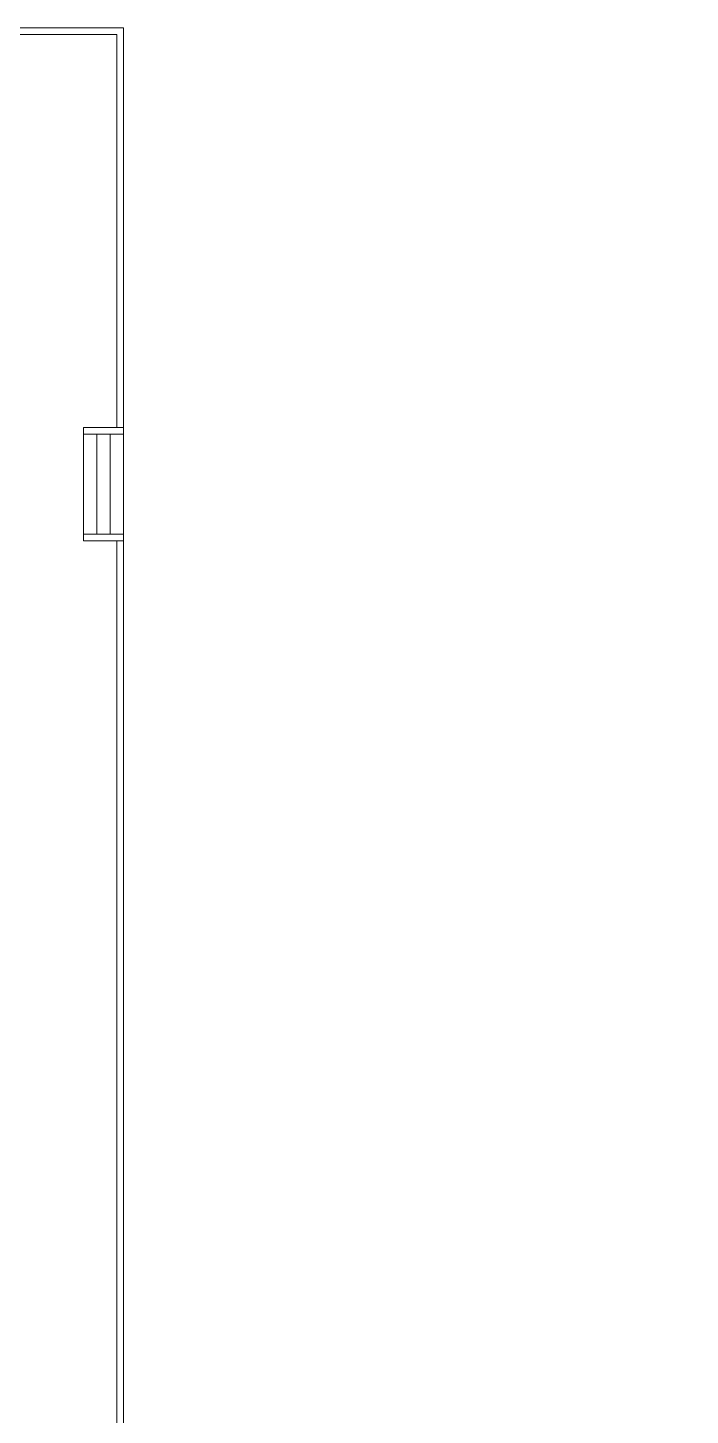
# Model space of a CAD drawing. Extents: x -1451 to 148, y -12854 to 856.
# Drawn here: x 132.92 to 147.83, y 367.84 to 399.07 of the extents above; entities that cross this region are included whole.
import ezdxf

# ---------------------------------------------------------------- set-up
doc = ezdxf.new("R2010")
doc.units = 0
doc.header["$LTSCALE"] = 0.15
doc.layers.add('0 BDH', color=252, linetype='Continuous')
doc.layers.add('0 sockets', color=252, linetype='Continuous')
doc.layers.add('anal', color=252, linetype='Continuous', lineweight=20)

# ---------------------------------------------------------------- blocks, each defined once
blk = doc.blocks.new('ARCH')
at = {"layer": 'anal'}
for p, q in [((132.6, 399.075), (135.075, 399.075)), ((132.6, 398.925), (134.925, 398.925)), ((134.925, 398.925), (134.925, 390.6)), ((135.075, 399.075), (135.075, 390.6)), ((134.925, 390.6), (134.925, 390.075)), ((135.075, 390.6), (135.075, 346.125)), ((134.175, 390.075), (134.175, 387.525)), ((134.175, 390.075), (135.075, 390.075)), ((134.175, 389.925), (134.475, 389.925)), ((134.175, 389.925), (135.075, 389.925)), ((134.475, 389.925), (134.475, 387.675)), ((134.775, 389.925), (134.775, 387.675)), ((135.075, 390.075), (135.075, 387.525)), ((135.075, 387.675), (134.175, 387.675)), ((135.075, 387.525), (134.175, 387.525)), ((134.925, 387.525), (134.925, 346.275))]:
    blk.add_line(p, q, dxfattribs=at)

msp = doc.modelspace()

# ---------------------------------------------------------------- hatches: boundary and pattern name
at = {"layer": '0 BDH', "linetype": 'ByBlock'}
h = msp.add_hatch(dxfattribs=at)
h.set_pattern_fill('ANGLE', color=2)
h.set_pattern_definition([(0, (0.288, -0.041), (0, 6.985), [5.08, -1.905]), (90, (0.288, -0.041), (-6.985, 4e-16), [5.08, -1.905])])
h.paths.add_polyline_path([(147.431, 396.868, 1), (147.449, 396.868, 1)])
h = msp.add_hatch(dxfattribs=at)
h.set_pattern_fill('ANGLE', color=2)
h.set_pattern_definition([(0, (0.671, -3.5894), (0, 6.985), [5.08, -1.905]), (90, (0.671, -3.5894), (-6.985, 4e-16), [5.08, -1.905])])
h.paths.add_polyline_path([(147.814, 393.32, 1), (147.832, 393.32, 1)])

# ---------------------------------------------------------------- block references
at = {"layer": '0 sockets', "color": 3}
msp.add_blockref('ARCH', (0, 0), dxfattribs=at)

doc.saveas('drawing.dxf')
